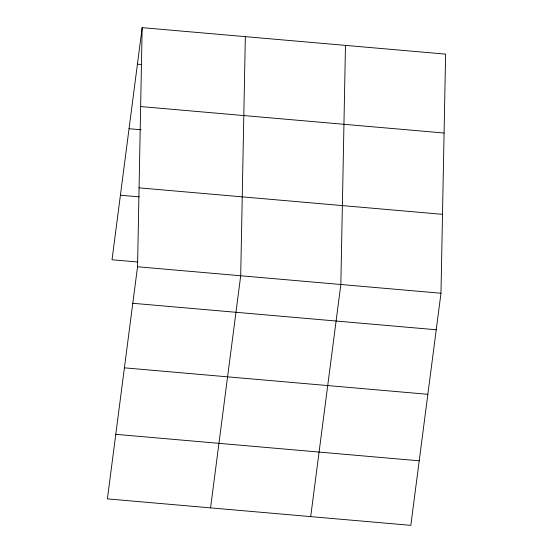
<?xml version="1.0" encoding="UTF-8"?>
<svg xmlns="http://www.w3.org/2000/svg" width="553" height="553" viewBox="0 0 553 553"><rect width="100%" height="100%" fill="white"/><g stroke="black" fill="none" stroke-linecap="round" stroke-linejoin="round"><path stroke-width="0.83" d="M137.538 266.76L142.169 27.65L445.607 54.125L440.976 293.235L410.831 525.35L107.393 498.875L137.538 266.76L440.976 293.235M245.338 36.65L240.707 275.76L210.562 507.875M345.473 45.387L340.842 284.498L310.696 516.613M142.169 27.65L112.024 259.765L137.815 262.018M137.427 64.176L141.727 64.549M140.642 106.556L444.08 133.031M129.043 128.718L141.077 129.768M139.066 187.854L442.504 214.329M120.409 195.223L139.321 196.875M132.796 303.286L436.234 329.761M124.411 367.835L427.849 394.303M115.777 434.333L419.215 460.808"/></g></svg>
